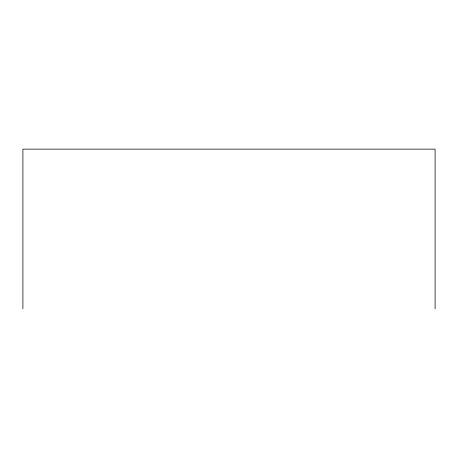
<?xml version="1.0" encoding="UTF-8"?>
<svg xmlns="http://www.w3.org/2000/svg" width="458" height="458" viewBox="0 0 458 458"><rect width="100%" height="100%" fill="white"/><g stroke="black" fill="none" stroke-linecap="round" stroke-linejoin="round"><path stroke-width="0.69" d="M435.1 308.864L435.1 149.136L22.9 149.136L22.9 308.864"/></g></svg>
